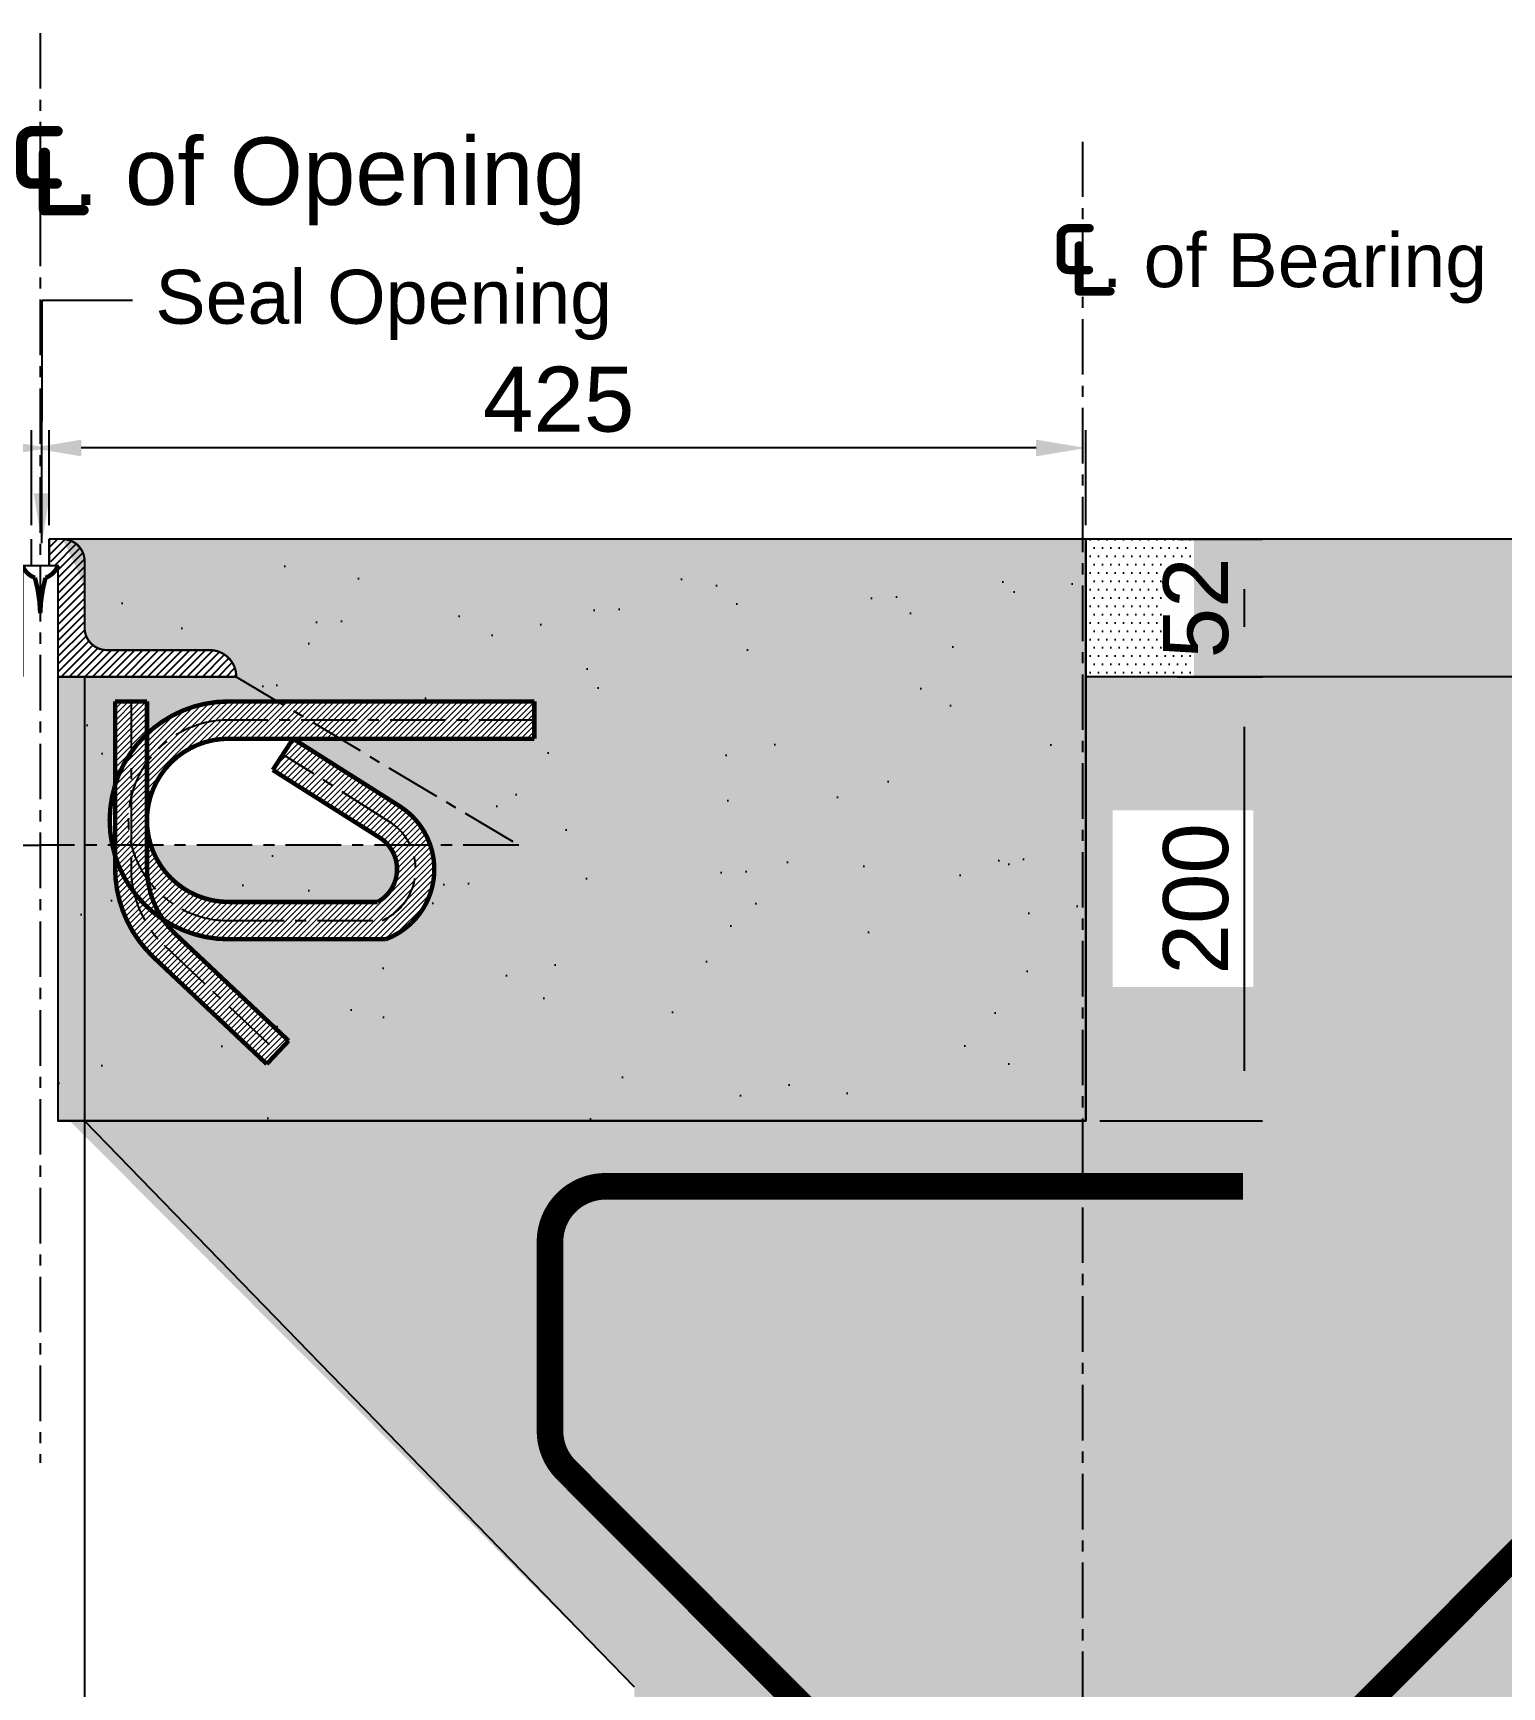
# Model space of a CAD drawing. Extents: x 25837 to 33401, y -1784 to 3293.
# Drawn here: x 31668 to 32329, y 1178 to 1923 of the extents above; entities that cross this region are included whole.
import ezdxf

# ---------------------------------------------------------------- set-up
doc = ezdxf.new("R2010")
doc.units = 0
doc.header["$LTSCALE"] = 200
doc.header["$MEASUREMENT"] = 0
doc.linetypes.add('CENTER', pattern=[2, 1.25, -0.25, 0.25, -0.25])
doc.layers.get('Defpoints').update_dxf_attribs({"linetype": 'CONTINUOUS'})
doc.layers.add('hatch', color=250, linetype='CONTINUOUS')
doc.layers.add('Line', color=6, linetype='CONTINUOUS', lineweight=25)
doc.styles.add('dimen_text', font='simplex.shx')
doc.styles.add('FRAME_TEXT', font='arial.ttf')
doc.styles.add('SWISSEL', font='swissl.ttf')
doc.dimstyles.new('dim_5', dxfattribs={"dimscale": 45, "dimtxt": 0.18, "dimasz": 0.2, "dimexe": 0.18, "dimexo": 0.14, "dimgap": 0.09, "dimtad": 1, "dimdec": 0, "dimzin": 0, "dimdsep": 46, "dimtxsty": 'dimen_text', "dimcen": 0.09, "dimclrd": 256, "dimclre": 256, "dimclrt": 7, "dimadec": 0, "dimazin": 0, "dimtfac": 1, "dimtdec": 0, "dimtofl": 0, "dimtmove": 0, "dimatfit": 3, "dimfxl": 1, "dimtolj": 1, "dimtzin": 0, "dimarcsym": 0})
pattern_1 = [(0, (628.5868874987464, 0), (1.875, 3.75), [0, -3.75])]
pattern_2 = [(45, (628.5868874987464, 0), (-1.325825214724776, 1.325825214724777), [])]

# ---------------------------------------------------------------- blocks, each defined once
blk = doc.blocks.new('*D10')
at = {"layer": 'Defpoints', "color": 0, "transparency": 16777216}
for p in [(31674.73900509428, 1736.166707932774), (31199.73900509428, 1695.16478375145), (31674.73900509428, 1695.16478375145)]:
    blk.add_point(p, dxfattribs=at)
at = {"layer": 'hatch', "lineweight": -2, "transparency": 16777216}
for p, q in [((31199.73900509428, 1701.46478375145), (31199.73900509428, 1744.266707932774)), ((31674.73900509428, 1701.46478375145), (31674.73900509428, 1744.266707932774)), ((31222.23900509428, 1736.166707932774), (31652.23900509428, 1736.166707932774))]:
    blk.add_line(p, q, dxfattribs=at)
at = {"layer": 'hatch', "transparency": 16777216}
for points in [[(31222.23900509428, 1739.916707932774), (31222.23900509428, 1732.416707932774), (31199.73900509428, 1736.166707932774)], [(31652.23900509428, 1739.916707932774), (31652.23900509428, 1732.416707932774), (31674.73900509428, 1736.166707932774)]]:
    blk.add_solid(points, dxfattribs=at)
at = {"layer": 'hatch', "color": 7, "transparency": 16777216, "insert": (31437.23900509428, 1757.94878532585), "char_height": 29.25, "attachment_point": 5, "style": 'SWISSEL'}
blk.add_mtext('\\A1;425', dxfattribs=at)
blk = doc.blocks.new('*D15')
at = {"layer": 'Defpoints', "color": 0, "transparency": 16777216}
for p in [(32176.63311550198, 1633.16478375145), (32213.08591590598, 1633.16478375145), (32141.73900509428, 1433.16478375145)]:
    blk.add_point(p, dxfattribs=at)
at = {"layer": 'hatch', "lineweight": -2, "transparency": 16777216}
for p, q in [((32182.93311550198, 1633.16478375145), (32221.18591590597, 1633.16478375145)), ((32213.08591590598, 1455.66478375145), (32213.08591590598, 1610.66478375145)), ((32148.03900509428, 1433.16478375145), (32221.18591590597, 1433.16478375145))]:
    blk.add_line(p, q, dxfattribs=at)
at = {"layer": 'hatch', "transparency": 16777216}
for points in [[(32209.33591590598, 1610.66478375145), (32216.83591590598, 1610.66478375145), (32213.08591590598, 1633.16478375145)], [(32209.33591590598, 1455.66478375145), (32216.83591590598, 1455.66478375145), (32213.08591590598, 1433.16478375145)]]:
    blk.add_solid(points, dxfattribs=at)
at = {"layer": 'hatch', "color": 7, "transparency": 16777216, "insert": (32191.3038385129, 1533.164783751455), "char_height": 29.25, "attachment_point": 5, "rotation": 90, "style": 'SWISSEL'}
blk.add_mtext('\\A1;200', dxfattribs=at)
blk = doc.blocks.new('*D16')
at = {"layer": 'Defpoints', "color": 0, "transparency": 16777216}
for p in [(32176.63311550199, 1695.164783751451), (32213.08591590602, 1695.164783751451), (32176.63311550199, 1633.164783751451)]:
    blk.add_point(p, dxfattribs=at)
at = {"layer": 'hatch', "lineweight": -2, "transparency": 16777216}
for p, q in [((32182.93311550199, 1695.164783751451), (32221.18591590602, 1695.164783751451)), ((32213.08591590602, 1655.664783751451), (32213.08591590602, 1672.664783751451)), ((32182.93311550199, 1633.164783751451), (32221.18591590602, 1633.164783751451))]:
    blk.add_line(p, q, dxfattribs=at)
at = {"layer": 'hatch', "transparency": 16777216}
for points in [[(32209.33591590602, 1672.664783751451), (32216.83591590602, 1672.664783751451), (32213.08591590602, 1695.164783751451)], [(32209.33591590602, 1655.664783751451), (32216.83591590602, 1655.664783751451), (32213.08591590602, 1633.164783751451)]]:
    blk.add_solid(points, dxfattribs=at)
at = {"layer": 'hatch', "color": 7, "transparency": 16777216, "insert": (32191.30383851294, 1664.164783751442), "char_height": 29.25, "attachment_point": 5, "rotation": 90, "style": 'SWISSEL'}
blk.add_mtext('\\A1;52', dxfattribs=at)
blk = doc.blocks.new('*D12')
at = {"layer": 'Defpoints', "color": 0, "transparency": 16777216}
for p in [(31666.73900509428, 1736.166707932774), (31666.73900509428, 1695.16478375145), (32141.73900509428, 1695.16478375145)]:
    blk.add_point(p, dxfattribs=at)
at = {"layer": 'hatch', "lineweight": -2, "transparency": 16777216}
for p, q in [((31666.73900509428, 1701.46478375145), (31666.73900509428, 1744.266707932774)), ((32141.73900509428, 1701.46478375145), (32141.73900509428, 1744.266707932774)), ((32119.23900509428, 1736.166707932774), (31689.23900509428, 1736.166707932774))]:
    blk.add_line(p, q, dxfattribs=at)
at = {"layer": 'hatch', "transparency": 16777216}
for points in [[(31689.23900509428, 1739.916707932774), (31689.23900509428, 1732.416707932774), (31666.73900509428, 1736.166707932774)], [(32119.23900509428, 1739.916707932774), (32119.23900509428, 1732.416707932774), (32141.73900509428, 1736.166707932774)]]:
    blk.add_solid(points, dxfattribs=at)
at = {"layer": 'hatch', "color": 7, "transparency": 16777216, "insert": (31904.23900509428, 1757.94878532585), "char_height": 29.25, "attachment_point": 5, "style": 'SWISSEL'}
blk.add_mtext('\\A1;425', dxfattribs=at)

msp = doc.modelspace()

# ---------------------------------------------------------------- hatches: boundary and pattern name
at = {"layer": 'hatch'}
h = msp.add_hatch(dxfattribs=at)
h.set_pattern_fill('ANSI31', color=256, scale=20)
h.set_pattern_definition([(45, (1260.708429833296, 0), (-1.767766952966369, 1.767766952966369), [])])
edge = h.paths.add_edge_path()
edge.add_line((31678.73900509428, 1683.16478375145), (31675.70084885119, 1683.16478375145))
edge.add_line((31675.70084885119, 1683.16478375145), (31674.73900509428, 1695.16478375145))
edge.add_line((31674.73900509428, 1695.16478375145), (31680.73900509428, 1695.16478375145))
edge.add_arc((31680.73900509428, 1685.164783751447), 10.00000000000364, 2.091837814077735e-11, 89.99999999997908, ccw=False)
edge.add_line((31690.73900509428, 1685.16478375145), (31690.73900509428, 1655.16478375145))
edge.add_arc((31700.73900509428, 1655.16478375145), 10, 180, 270)
edge.add_line((31700.73900509428, 1645.16478375145), (31747.0511864514, 1645.16478375145))
edge.add_arc((31747.0511864514, 1633.16478375145), 12, 0, 90, ccw=False)
edge.add_line((31759.0511864514, 1633.16478375145), (31678.73900509428, 1633.16478375145))
edge.add_line((31678.73900509428, 1633.16478375145), (31678.73900509428, 1683.16478375145))
h.paths.add_polyline_path([(31674.73900509428, 1683.16478375145), (31674.73900509428, 1695.16478375145), (31674.58481299867, 1683.16478375145), (31678.58481299867, 1683.16478375145)])
h = msp.add_hatch(dxfattribs=at)
h.set_pattern_fill('DOTS', color=256, scale=60)
h.set_pattern_definition(pattern_1)
h.paths.add_polyline_path([(32141.73900509428, 1695.16478375145), (32190.31856998057, 1695.16478375145), (32190.31856998057, 1633.16478375145), (32141.73900509428, 1633.16478375145)])
h = msp.add_hatch(dxfattribs=at)
h.set_pattern_fill('DOTS', color=256, scale=60)
h.set_pattern_definition(pattern_1)
h.paths.add_polyline_path([(32190.31856998057, 1695.16478375145), (32893.3004054082, 1695.16478375145), (32893.3004054082, 1633.16478375145), (32190.31856998057, 1633.16478375145)])
at = {"layer": 'Line'}
h = msp.add_hatch(dxfattribs=at)
h.set_pattern_fill('AR-CONC', color=256, scale=3)
h.set_pattern_definition([(49.99999999999999, (1260.708429833296, 0), (21.5178054780226, -1.882564049477853), [2.25, -24.75]), (355, (1260.708429833296, 0), (-4.16254000839, 22.56576401100035), [1.8, -19.8]), (100.45144446, (1262.501580263296, -0.15688032), (17.35526540181336, 20.68319972905888), [1.912205759999999, -21.03426335999999]), (46.18420000000002, (1260.708429833296, 6), (32.01723992014717, -4.965578423792296), [3.374999999999999, -37.12499999999998]), (96.63563549, (1263.376532183296, 5.586200789999999), (28.03985837022685, 29.22355802323651), [2.86831026, -31.55141279999999]), (351.1841639899999, (1260.708429833296, 6), (28.03985835164319, 29.2235580080997), [2.7, -29.70000003]), (21, (1263.708429833296, 4.5), (17.90721156355385, -12.07856671996016), [2.25, -24.75]), (326.0000000000001, (1263.708429833296, 4.5), (7.299459957647452, 21.75450135140559), [1.8, -19.8]), (71.45144474, (1265.200697453296, 3.49345278), (25.20667130189914, 9.675934584190614), [1.9122057, -21.03426336]), (37.50000000000001, (1260.708429833296, 0), (0.3647956595187201, 9.986815614939346), [0, -19.56, 0, -20.1, 0, -19.875]), (7.499999999999999, (1260.708429833296, 0), (7.892086123264458, 11.83235135647081), [0, -11.46, 0, -19.11, 0, -7.574999999999999]), (327.5, (1254.018429833296, 0), (16.01467308517227, -0.6766461520313927), [0, -7.5, 0, -23.4, 0, -31.05]), (317.5, (1251.018429833296, 0), (17.49558508027159, 3.003149469969532), [0, -9.75, 0, -15.54, 0, -22.05])])
edge = h.paths.add_edge_path()
edge.add_line((31805.8673647068, 1605.247607864916), (31893.29220954164, 1605.247607864916))
edge.add_line((31893.29220954164, 1605.247607864916), (31893.29220954164, 1622.036208471709))
edge.add_line((31893.29220954164, 1622.036208471709), (31777.71343818283, 1622.036208471709))
edge.add_line((31777.71343818283, 1622.036208471709), (31759.0511864514, 1633.16478375145))
edge.add_arc((31747.0511864514, 1633.16478375145), 12, 0, 90)
edge.add_line((31747.0511864514, 1645.16478375145), (31700.73900509428, 1645.16478375145))
edge.add_arc((31700.73900509428, 1655.16478375145), 10, 180, 270, ccw=False)
edge.add_line((31690.73900509428, 1655.16478375145), (31690.73900509428, 1673.16478375145))
edge.add_arc((31464.35261067624, 1583.534604470521), 243.4838159211698, 21.59944534524067, 27.28846421559242)
edge.add_line((31680.73900509428, 1695.16478375145), (32141.73900509428, 1695.16478375145))
edge.add_line((32141.73900509428, 1695.16478375145), (32141.73900509428, 1433.16478375145))
edge.add_line((32141.73900509428, 1433.16478375145), (31690.73900509428, 1433.16478375145))
edge.add_line((31690.73900509428, 1433.16478375145), (31690.73900509428, 1557.327413854979))
edge.add_line((31690.73900509428, 1557.327413854979), (31703.20219285371, 1557.327413854979))
edge.add_arc((31755.56459938479, 1568.495961280295), 53.54024719140575, 192.0403780282775, 197.3005857682739)
edge.add_line((31704.44663294847, 1552.573914403949), (31704.44663294847, 1547.108952183683))
edge.add_arc((31759.88520270653, 1547.108952183682), 55.43856975805829, 179.9999999999993, 226.3238678921424)
edge.add_line((31721.60036965645, 1507.012735714463), (31772.75397062428, 1458.765569860666))
edge.add_line((31772.75397062428, 1458.765569860666), (31782.61124919894, 1469.216656176592))
edge.add_line((31782.61124919894, 1469.216656176592), (31731.49205250162, 1517.43137253487))
edge.add_arc((31759.88520270653, 1547.10895218369), 41.07224990636634, 214.5338357911214, 226.2670822102839, ccw=False)
edge.add_arc((31755.56459938478, 1568.495961280301), 53.5402471914057, 236.546794335858, 270.0000000000039)
edge.add_line((31755.56459938479, 1514.955714088894), (31826.32420149574, 1514.955714088894))
edge.add_arc((31814.60627710703, 1546.477572057417), 33.62941096372807, 290.3920962065481, 378.822023816079)
edge.add_line((31846.43736591554, 1557.327413854979), (31886.22794107459, 1557.327413854979))
edge.add_line((31886.22794107459, 1557.327413854979), (31805.8673647068, 1605.247607864916))
h.paths.add_polyline_path([(31678.73900509428, 1633.16478375145), (31690.73900509428, 1633.16478375145), (31690.73900509428, 1557.327413854979), (31678.73900509428, 1557.327413854979)])
h.paths.add_polyline_path([(31678.73900509428, 1557.327413854979), (31690.73900509428, 1557.327413854979), (31690.73900509428, 1433.16478375145), (31678.73900509428, 1433.16478375145)])
edge = h.paths.add_edge_path(flags=17)
edge.add_line((31690.73900509428, 1633.16478375145), (31759.0511864514, 1633.16478375145))
edge.add_line((31759.0511864514, 1633.16478375145), (31777.71343818283, 1622.036208471709))
edge.add_line((31777.71343818283, 1622.036208471709), (31755.56459938479, 1622.036208471709))
edge.add_arc((31755.56459938479, 1568.495961280301), 53.54024719140762, 90, 133.3481942159507)
edge.add_line((31718.81295280017, 1607.430194836858), (31718.81295280017, 1622.014538143572))
edge.add_line((31718.81295280017, 1622.014538143572), (31704.44663294847, 1622.014538143572))
edge.add_line((31704.44663294847, 1622.014538143572), (31704.44663294847, 1584.418008156654))
edge.add_arc((31755.56459938479, 1568.495961280302), 53.54024719140734, 162.6994142317208, 192.0403780282849)
edge.add_line((31703.20219285371, 1557.327413854979), (31690.73900509428, 1557.327413854979))
edge.add_line((31690.73900509428, 1557.327413854979), (31690.73900509428, 1633.16478375145))
edge = h.paths.add_edge_path(flags=17)
edge.add_line((31720.55107235467, 1557.327413854979), (31827.48625484172, 1557.327413854979))
edge.add_arc((31814.60627710703, 1546.477572057416), 16.84081035693553, -61.02775085659158, 40.110132352128176, ccw=False)
edge.add_line((31822.7637289758, 1531.744314695687), (31755.56459938479, 1531.744314695687))
edge.add_arc((31755.56459938479, 1568.495961280302), 36.7516465846154, 197.6915426439262, 270, ccw=False)
edge = h.paths.add_edge_path(flags=17)
edge.add_line((31832.25660980666, 1575.102788866372), (31784.63708845421, 1605.247607864916))
edge.add_line((31784.63708845421, 1605.247607864916), (31805.8673647068, 1605.247607864916))
edge.add_line((31805.8673647068, 1605.247607864916), (31886.22794107459, 1557.327413854979))
edge.add_line((31886.22794107459, 1557.327413854979), (31846.43736591554, 1557.327413854979))
edge.add_arc((31814.60627710703, 1546.477572057413), 33.6294109637272, 18.82202381608684, 58.34198151351933)
h = msp.add_hatch(dxfattribs=at)
h.set_pattern_fill('AR-SAND', color=256, scale=45, angle=45)
h.set_pattern_definition([(82.50000000000001, (1260.708429833296, 0), (-63.31559327593393, 59.30672051392244), [0, -68.39999999999996, 0, -76.49999999999996, 0, -73.12499999999996]), (52.49999999999999, (1260.708429833296, 0), (-33.48618798339388, 146.1140878366655), [0, -36.9, 0, -61.65000000000001, 0, -23.625]), (12.5, (1221.57006949462, -39.1383603386754), (98.91131728006336, 99.27145724186104), [0, -22.5, 0, -81, 0, -105.75]), (2.499999999999997, (1221.57006949462, -39.1383603386754), (67.72689735982281, 123.5818282880296), [0, -11.25, 0, -53.09999999999999, 0, -60.75000000000001])])
h.paths.add_polyline_path([(31805.8673647068, 1605.247607864916), (31893.29220954164, 1605.247607864916), (31893.29220954164, 1622.036208471709), (31777.71343818283, 1622.036208471709), (31759.0511864514, 1633.16478375145, 0.4142135623730951), (31747.0511864514, 1645.16478375145), (31700.73900509428, 1645.16478375145, -0.4142135623730951), (31690.73900509428, 1655.16478375145), (31690.73900509428, 1673.16478375145, 0.4142135623730951), (31680.73900509428, 1683.16478375145), (32141.73900509428, 1683.16478375145), (32141.73900509428, 1433.16478375145), (31690.73900509428, 1433.16478375145), (31690.73900509428, 1557.327413854979), (31703.20219285371, 1557.327413854979, 0.02295601727019596), (31704.44663294847, 1552.573914403949), (31704.44663294847, 1547.108952183683, 0.204924357781227), (31721.60036965645, 1507.012735714463), (31772.75397062428, 1458.765569860666), (31782.61124919894, 1469.216656176592), (31731.49205250162, 1517.431372534869, -0.05124072104915151), (31726.05023004685, 1523.825388506929, 0.1470127365721022), (31755.56459938479, 1514.955714088894), (31826.32420149574, 1514.955714088894, 0.4062100153958056), (31846.43736591554, 1557.327413854979), (31886.22794107459, 1557.327413854979)])
h.paths.add_polyline_path([(31784.63708845421, 1605.247607864916), (31805.8673647068, 1605.247607864916), (31886.22794107459, 1557.327413854979), (31846.43736591554, 1557.327413854979, 0.1741680722162454), (31832.25660980666, 1575.102788866372)], flags=17)
h.paths.add_polyline_path([(31720.55107235467, 1557.327413854979), (31827.48625484172, 1557.327413854979, -0.4723662802056775), (31822.7637289758, 1531.744314695687), (31755.56459938479, 1531.744314695687, -0.3264083375949519)], flags=17)
h.paths.add_polyline_path([(31690.73900509428, 1633.16478375145), (31759.0511864514, 1633.16478375145), (31777.71343818283, 1622.036208471709), (31755.56459938479, 1622.036208471709, 0.1914304343567227), (31718.81295280017, 1607.430194836858), (31718.81295280017, 1622.014538143572), (31704.44663294847, 1622.014538143572), (31704.44663294847, 1584.418008156654, 0.1287281679221235), (31703.20219285371, 1557.327413854979), (31690.73900509428, 1557.327413854979)], flags=17)
h.paths.add_polyline_path([(31678.73900509428, 1633.16478375145), (31690.73900509428, 1633.16478375145), (31690.73900509428, 1557.327413854979), (31678.73900509428, 1557.327413854979)])
h.paths.add_polyline_path([(31678.73900509428, 1557.327413854979), (31690.73900509428, 1557.327413854979), (31690.73900509428, 1433.16478375145), (31678.73900509428, 1433.16478375145)])
h = msp.add_hatch(dxfattribs=at)
h.set_pattern_fill('AR-CONC', color=256, scale=8)
h.set_pattern_definition([(49.99999999999999, (578.5868874987464, 0), (57.38081460806028, -5.020170798607609), [6, -66]), (355, (578.5868874987464, 0), (-11.10010668904, 60.17537069600095), [4.8, -52.8]), (100.45144446, (583.3686219787463, -0.41834752), (46.28070773816896, 55.15519927749035), [5.099215359999997, -56.09136895999998]), (46.18420000000002, (578.5868874987464, 16), (85.37930645372579, -13.24154246344612), [8.999999999999995, -98.99999999999996]), (96.63563549, (585.7018270987463, 14.89653544), (74.77295565393827, 77.92948806196404), [7.64882736, -84.13710079999998]), (351.1841639899999, (578.5868874987464, 16), (74.77295560438185, 77.92948802159921), [7.2, -79.20000008]), (21, (586.5868874987464, 12), (47.75256416947693, -32.20951125322711), [6, -66]), (326.0000000000001, (586.5868874987464, 12), (19.46522655372654, 58.01200360374824), [4.8, -52.8]), (71.45144474, (590.5662678187464, 9.31587408), (67.21779013839769, 25.80249222450831), [5.099215200000001, -56.09136896]), (37.50000000000001, (578.5868874987464, 0), (0.9727884253832535, 26.63150830650492), [0, -52.16, 0, -53.6, 0, -53]), (7.499999999999999, (578.5868874987464, 0), (21.04556299537189, 31.55293695058882), [0, -30.56, 0, -50.96, 0, -20.2]), (327.5, (560.7468874987463, 0), (42.70579489379272, -1.80438973875038), [0, -20, 0, -62.4, 0, -82.8]), (317.5, (552.7468874987463, 0), (46.6548935473909, 8.008398586585418), [0, -26, 0, -41.44, 0, -58.8])])
h.paths.add_polyline_path([(32140.31856998057, 1633.16478375145), (32893.3004054082, 1633.16478375145), (32893.3004054082, 1587.801283514906), (32937.96945083201, 1587.801283514906), (32857.2977730826, 1555.185026646795), (32893.15741370104, 1555.185026646795), (32893.15741370104, 1433.16478375145), (32596.61988714624, 1433.16478375145), (32342.37424443576, 1178.26607483644), (32342.37424443576, 681.696807518394), (32172.93401526128, 681.6968075183942), (32172.93401526128, 724.0233392924237), (32140.31856998057, 672.7286405381453)])
edge = h.paths.add_edge_path(flags=17)
edge.add_arc((31925.33070945447, 1293.608714690972), 24.99999999999643, 179.9999999999938, 224.9265082355872, ccw=False)
edge.add_line((31900.33070945448, 1293.608714690974), (31900.33070945448, 1378.696290200554))
edge.add_arc((31925.33070945448, 1378.696290200554), 25, 90, 180, ccw=False)
edge.add_line((31925.33070945448, 1403.696290200554), (32140.31856998057, 1403.696290200554))
edge.add_line((32140.31856998057, 1403.696290200554), (32140.31856998057, 1042.66785137748))
edge.add_line((32140.31856998057, 1042.66785137748), (31907.63037979908, 1275.953734371232))
edge = h.paths.add_edge_path()
edge.add_line((32091.73900509428, 1633.16478375145), (32140.31856998057, 1633.16478375145))
edge.add_line((32140.31856998057, 1633.16478375145), (32140.31856998057, 1403.696290200554))
edge.add_line((32140.31856998057, 1403.696290200554), (31925.33070945448, 1403.696290200554))
edge.add_arc((31925.33070945448, 1378.696290200554), 25, 90, 180)
edge.add_line((31900.33070945448, 1378.696290200554), (31900.33070945448, 1293.608714690974))
edge.add_arc((31925.33070945447, 1293.608714690972), 24.99999999999636, 179.9999999999938, 224.9265082355872)
edge.add_line((31907.63037979908, 1275.953734371232), (32140.31856998057, 1042.66785137748))
edge.add_line((32140.31856998057, 1042.66785137748), (32140.31856998057, 672.7286405381452))
edge.add_line((32140.31856998057, 672.7286405381452), (32118.9134317223, 639.0645249848714))
edge.add_line((32118.9134317223, 639.0645249848714), (32118.9134317223, 681.5439438523391))
edge.add_line((32118.9134317223, 681.5439438523391), (31938.26289552537, 681.543943852339))
edge.add_line((31938.26289552537, 681.543943852339), (31938.26289552537, 1178.266074836436))
edge.add_line((31938.26289552537, 1178.266074836436), (31684.01725281489, 1433.16478375145))
edge.add_line((31684.01725281489, 1433.16478375145), (32091.73900509428, 1433.16478375145))
edge.add_line((32091.73900509428, 1433.16478375145), (32091.73900509428, 1633.16478375145))
h.paths.add_polyline_path([(32153.7464301626, 1493.444951775895), (32153.7464301626, 1573.003760329866), (32217.1214301626, 1573.003760329866), (32217.1214301626, 1493.444951775895)], flags=16)
h.paths.add_polyline_path([(32731.86423001843, 1493.444951775895), (32731.86423001843, 1573.003760329866), (32795.23923001843, 1573.003760329866), (32795.23923001843, 1493.444951775895)], flags=16)
at = {"layer": 'Line', "lineweight": 9}
h = msp.add_hatch(dxfattribs=at)
h.set_pattern_fill('ANSI31', color=8, scale=15)
h.set_pattern_definition(pattern_2)
h.paths.add_polyline_path([(31777.71343818283, 1622.036208471709), (31893.29220954164, 1622.036208471709), (31893.29220954164, 1613.641908168311), (31791.79040144482, 1613.641908168311)])
h.paths.add_polyline_path([(31791.79040144482, 1613.641908168311), (31893.29220954164, 1613.641908168311), (31893.29220954164, 1605.247607864916), (31805.8673647068, 1605.247607864916)])
h.paths.add_polyline_path([(31755.56459938479, 1622.036208471709), (31777.71343818283, 1622.036208471709), (31791.79040144482, 1613.641908168311), (31755.56459938479, 1613.641908168311, 0.2423634595415697), (31718.81295280017, 1594.715667490219), (31718.81295280017, 1607.430194836858, -0.1914304343567227)])
h.paths.add_polyline_path([(31755.56459938479, 1613.641908168311), (31791.79040144482, 1613.641908168311), (31805.8673647068, 1605.247607864916), (31755.56459938479, 1605.247607864916, 0.414213562373095), (31718.81295280017, 1568.495961280301), (31718.81295280017, 1594.715667490221, -0.2423634595415603)])
h.paths.add_polyline_path([(31711.62979287432, 1599.094831295464, -0.05151572692968968), (31718.81295280017, 1607.430194836858), (31718.81295280017, 1594.715667490219, 0.09718599788854622), (31711.62979287432, 1578.88293857414)])
h.paths.add_polyline_path([(31704.44663294847, 1584.418008156654, -0.076748792605379), (31711.62979287432, 1599.094831295464), (31711.62979287432, 1578.88293857414, 0.1166018123732697), (31711.62979287432, 1558.108983986463), (31711.62979287432, 1557.327413854979), (31704.44663294847, 1557.327413854979)])
h.paths.add_polyline_path([(31718.81295280017, 1594.715667490219), (31718.81295280017, 1557.327413854979), (31711.82194207155, 1557.327413854979, -0.004456986845413275), (31711.62979287432, 1558.108983986463), (31711.62979287432, 1578.88293857414, -0.09718599788854629)])
h.paths.add_polyline_path([(31704.44663294847, 1552.573914403949), (31704.44663294847, 1557.327413854979), (31711.62979287432, 1557.327413854979), (31711.62979287432, 1547.108952183683, 0.05724678551238398), (31712.88668013826, 1536.167130832781, -0.08680107735542497)])
h.paths.add_polyline_path([(31711.62979287432, 1557.327413854979), (31711.82194207155, 1557.327413854979, 0.09597370130570139), (31719.15753105519, 1541.799858642291, 0.1188306671860804), (31726.05023004685, 1523.825388506929, -0.08486267280563053), (31712.88668013826, 1536.167130832784, -0.05724678551233423), (31711.62979287432, 1547.108952183677)])
h.paths.add_polyline_path([(31712.88668013826, 1536.167130832781, 0.08486267280561335), (31726.05023004685, 1523.825388506929, 0.05124072104915143), (31731.49205250162, 1517.431372534869), (31782.61124919894, 1469.216656176592), (31777.68260991161, 1463.991113018629), (31726.54556822002, 1512.222660457842, -0.1458528501598171)])
h.paths.add_polyline_path([(31704.44663294847, 1547.108952183682), (31704.44663294847, 1552.573914403949, 0.08680107735540774), (31712.88668013826, 1536.167130832784, 0.1458528501599786), (31726.54556822004, 1512.222660457824), (31777.68260991161, 1463.991113018629), (31772.75397062428, 1458.765569860666), (31721.60036965644, 1507.012735714465, -0.2049243577812079)])
h = msp.add_hatch(dxfattribs=at)
h.set_pattern_fill('ANSI31', color=8, scale=15)
h.set_pattern_definition(pattern_2)
h.paths.add_polyline_path([(31711.62979287432, 1622.014538143572), (31718.81295280017, 1622.014538143572), (31718.81295280017, 1607.430194836858, 0.05151572692968965), (31711.62979287432, 1599.094831295464)])
h.paths.add_polyline_path([(31704.44663294847, 1622.014538143572), (31711.62979287432, 1622.014538143572), (31711.62979287432, 1599.094831295464, 0.07674879260537891), (31704.44663294847, 1584.418008156654)])
h = msp.add_hatch(dxfattribs=at)
h.set_pattern_fill('ANSI31', color=8, scale=15)
h.set_pattern_definition(pattern_2)
h.paths.add_polyline_path([(31711.82194207155, 1557.327413854979), (31718.81295280017, 1557.327413854979), (31718.81295280017, 1547.108952183684, 0.0324175996133989), (31719.15753105519, 1541.799858642291, -0.09597370130570135)])
h.paths.add_polyline_path([(31719.15753105519, 1541.799858642296, -0.03241759961324187), (31718.81295280017, 1547.108952183662), (31718.81295280017, 1557.327413854979), (31720.55107235467, 1557.327413854979, 0.3264083375949519), (31755.56459938479, 1531.744314695687), (31822.7637289758, 1531.744314695687, 0.4723662802056778), (31827.48625484172, 1557.327413854979), (31837.38986205337, 1557.327413854979, -0.4238655802019703), (31824.70216173818, 1523.350014392292), (31755.56459938479, 1523.350014392292, -0.2389190514532906)])
h.paths.add_polyline_path([(31719.15753105519, 1541.799858642291, 0.2389190514532576), (31755.56459938479, 1523.350014392292), (31824.70216173818, 1523.350014392292, 0.4238655802019704), (31837.38986205337, 1557.327413854979), (31846.43736591554, 1557.327413854979, -0.4062100153958055), (31826.32420149574, 1514.955714088894), (31755.56459938479, 1514.955714088894, -0.1470127365721021), (31726.05023004685, 1523.825388506929, -0.1188306671860806)])
h.paths.add_polyline_path([(31780.05846126812, 1598.211168163394), (31784.63708845421, 1605.247607864916), (31832.25660980666, 1575.102788866372, -0.1741680722162504), (31846.43736591554, 1557.327413854979), (31837.38986205337, 1557.327413854979, 0.1449135550841047), (31827.81165384549, 1567.981730614177)])
h.paths.add_polyline_path([(31775.47983408203, 1591.174728461878), (31780.05846126812, 1598.211168163393), (31827.81165384548, 1567.981730614184, -0.1449135550842499), (31837.38986205337, 1557.327413854979), (31827.48625484172, 1557.327413854979, 0.08094832067519657), (31823.37504218155, 1560.855390130618)])

# ---------------------------------------------------------------- linework, layer by layer
at = {"layer": 'hatch', "color": 2, "linetype": 'CENTER', "ltscale": 0.1}
for p, q in [((32140.31856998057, 609.2291451877281), (32140.31856998057, 1874.096271955679)), ((32140.31856998057, 609.2291451877281), (32140.31856998057, 1874.096271955679)), ((31759.0511864514, 1633.16478375145), (31886.22794107459, 1557.327413854979)), ((31455.25006911398, 1557.327413854979), (31670.73900509428, 1557.327413854979)), ((31886.22794107459, 1557.327413854979), (31670.73900509428, 1557.327413854979))]:
    msp.add_line(p, q, dxfattribs=at)
msp.add_lwpolyline([(31670.73900509428, 1923.006753990581), (31670.73900509428, 1279.202220161091)], dxfattribs=at)
for points in [[(31711.62979287432, 1622.014538143572), (31711.62979287432, 1547.108952183684, 0.2048097162779809), (31726.54556822002, 1512.222660457842), (31777.68260991161, 1463.991113018629)], [(31893.29220954164, 1613.641908168311), (31755.56459938479, 1613.641908168311, 1), (31755.56459938479, 1523.350014392292), (31824.70216173818, 1523.350014392292, 0.6060021302029245), (31827.81165384549, 1567.981730614177), (31780.05846126812, 1598.211168163395)]]:
    msp.add_lwpolyline(points, format="xyb", dxfattribs=at)
at = {"layer": 'Line', "color": 1}
for p, q in [((31718.81295280017, 1568.495961280301), (31718.81295280017, 1622.014538143572)), ((31690.73900509428, 1433.16478375145), (31938.26289552536, 1178.26607483644))]:
    msp.add_line(p, q, dxfattribs=at)
for points, const_width in [([(31674.73900509428, 1695.16478375145), (31674.73900509428, 1683.16478375145), (31662.73900509428, 1683.16478375145), (31662.73900509428, 1633.16478375145)], 1), ([(31666.73900509428, 1695.16478375145), (31666.73900509428, 1683.16478375145), (31678.73900509428, 1683.16478375145), (31678.73900509428, 1633.16478375145)], 1), ([(31674.73900509428, 1695.16478375145), (31674.73900509428, 1683.16478375145)], 1), ([(31662.73900509428, 1683.16478375145), (31674.73900509428, 1683.16478375145)], 1), ([(31678.73900509428, 1683.16478375145), (31666.73900509428, 1683.16478375145)], 1), ([(31718.81295280017, 1622.014538143572), (31704.44663294847, 1622.014538143572)], 2), ([(31893.29220954164, 1622.036208471709), (31893.29220954164, 1605.247607864916)], 2), ([(31775.47983408203, 1591.174728461879), (31784.63708845421, 1605.247607864916)], 2), ([(31782.61124919894, 1469.216656176592), (31772.75397062428, 1458.765569860666)], 2)]:
    msp.add_lwpolyline(points, dxfattribs=dict(at, const_width=const_width))
for points, const_width in [([(31678.73900509428, 1633.16478375145), (31759.0511864514, 1633.16478375145, 0.414213562373095), (31747.0511864514, 1645.16478375145), (31700.73900509428, 1645.16478375145, -0.4142135623730951), (31690.73900509428, 1655.16478375145), (31690.73900509428, 1685.16478375145, 0.4142135623730951), (31680.73900509428, 1695.16478375145), (31674.73900509428, 1695.16478375145)], 1), ([(31662.73900509428, 1683.16478375145, 0.2122055537548572), (31668.36819337801, 1677.720018783253, -0.0610937342671555), (31670.73900509428, 1661.759237120465, -21.35222789997109)], 2), ([(31678.73900509428, 1683.16478375145, -0.2122055537548572), (31673.10981681056, 1677.720018783253, 0.0610937342671555), (31670.73900509429, 1661.759237120465, 21.35222789997109)], 2), ([(31893.29220954164, 1622.036208471709), (31755.56459938479, 1622.036208471709, 1), (31755.56459938479, 1514.955714088894), (31826.32420149574, 1514.955714088894, 0.6245653459104179), (31832.25660980666, 1575.102788866372), (31784.63708845421, 1605.247607864916)], 2), ([(31704.44663294847, 1622.014538143572), (31704.44663294847, 1547.108952183684, 0.2049243577812302), (31721.60036965645, 1507.012735714463), (31772.75397062428, 1458.765569860666)], 2), ([(31718.81295280017, 1622.014538143572), (31718.81295280017, 1547.108952183684, 0.2046661915740146), (31731.49205250162, 1517.431372534869), (31782.61124919894, 1469.216656176592)], 2), ([(31893.29220954164, 1605.247607864916), (31755.56459938479, 1605.247607864916, 1), (31755.56459938479, 1531.744314695687), (31822.7637289758, 1531.744314695687, 0.5753129916714897), (31823.37504218155, 1560.855390130619), (31775.47983408203, 1591.174728461878)], 2), ([(32840.3004054082, 1480.463506953023), (32587.36669446854, 1480.463506953023, 0.1992457445753388), (32569.66636481314, 1473.11848727276), (32000.16015155943, 902.1494160630033, 0.1985790327101868), (31992.86048121483, 884.4944357432616), (31992.86048121483, 744.8309954740536)], 12), ([(32287.7766587463, 744.8309954740536), (32287.7766587463, 884.4944357435955, 0.198579032710188), (32280.4769884017, 902.1494160633373), (31907.63037979908, 1275.953734371233, -0.1985790327101951), (31900.33070945448, 1293.608714690976), (31900.33070945448, 1378.696290200554, -0.414213562373095), (31925.33070945448, 1403.696290200554), (32212.52054161451, 1403.696290200554)], 12)]:
    msp.add_lwpolyline(points, format="xyb", dxfattribs=dict(at, const_width=const_width))
for points in [[(32893.3004054082, 1695.16478375145), (31674.73900509428, 1695.16478375145)], [(31678.73900509428, 1683.16478375145), (31678.73900509428, 1433.16478375145), (32141.73900509428, 1433.16478375145), (32141.73900509428, 1695.16478375145), (31678.73900509428, 1695.16478375145)], [(32141.73900509428, 1695.16478375145), (32141.73900509428, 1433.16478375145)], [(31678.73900509428, 1683.16478375145), (31678.73900509428, 1433.16478375145)], [(31690.73900509428, 1633.16478375145), (31690.73900509428, 685.852145650475)], [(31690.73900509428, 1633.16478375145), (31690.73900509428, 681.543943852339)], [(32893.3004054082, 1633.16478375145), (32141.73900509428, 1633.16478375145)], [(32141.73900509428, 1433.16478375145), (31678.73900509428, 1433.16478375145)]]:
    msp.add_lwpolyline(points, dxfattribs=at)

# ---------------------------------------------------------------- texts
at = {"layer": 'hatch', "color": 7, "style": 'FRAME_TEXT'}
for s, insert, char_height, width, attachment_point in [('{\\fISOCPEUR|b0|i0|c0|p34;\\H1.5432x;\\C6;℄\\fSwis721 Lt BT|b0|i0|c0|p34;\\H0.648x;. of Opening}', (31916.49436367265, 1836.482973572315), 30.375, 569.5966114312818, 9), ('{\\fISOCPEUR|b0|i0|c0|p34;\\H1.5432x;\\C6;℄\\fSwis721 Lt BT|b0|i0|c0|p34;\\H0.648x;. of Bearing}', (32322.42312583458, 1801.268786895268), 24.3, 455.6772891450254, 9), ('{\\fSwis721 Lt BT|b0|i0|c0|p34;\\C1;Seal Opening}', (31722.59577656005, 1784.775996006659), 24.3, 574.4092777772239, 7)]:
    msp.add_mtext(s, dxfattribs=dict(at, insert=insert, char_height=char_height, width=width, attachment_point=attachment_point))

# ---------------------------------------------------------------- dimensions: what is measured, and where the dimension line sits
at = {"layer": 'hatch'}
dim = msp.add_linear_dim(base=(31674.73900509428, 1736.166707932774), p1=(31199.73900509428, 1695.16478375145), p2=(31674.73900509428, 1695.16478375145), text='425', dimstyle='dim_5', override={"dimtxt": 0.65, "dimasz": 0.5, "dimgap": 0.15, "dimtxsty": 'SWISSEL', "dimfxl": 30, "dimfxlon": 1}, dxfattribs=at)
dim.commit()
dim.dimension.update_dxf_attribs({"geometry": '*D10', "text_midpoint": (31437.23900509428, 1757.94878532585)})
for base, p1, p2, angle, text, picture, middle in [((31666.73900509428, 1736.166707932774), (32141.73900509428, 1695.16478375145), (31666.73900509428, 1695.16478375145), 180, '425', '*D12', (31904.23900509428, 1757.94878532585)), ((32213.08591590602, 1695.164783751451), (32176.63311550198, 1633.16478375145), (32176.63311550198, 1695.16478375145), 90, '52', '*D16', (32191.30383851294, 1664.164783751442))]:
    dim = msp.add_linear_dim(base=base, p1=p1, p2=p2, angle=angle, text=text, dimstyle='dim_5', override={"dimtxt": 0.65, "dimasz": 0.5, "dimgap": 0.15, "dimtxsty": 'SWISSEL', "dimfxl": 30, "dimfxlon": 1}, dxfattribs=at)
    dim.commit()
    dim.dimension.update_dxf_attribs({"geometry": picture, "text_midpoint": middle})
dim = msp.add_linear_dim(base=(32213.08591590598, 1633.16478375145), p1=(32141.73900509428, 1433.16478375145), p2=(32176.63311550198, 1633.16478375145), angle=90, dimstyle='dim_5', override={"dimtxt": 0.65, "dimasz": 0.5, "dimgap": 0.15, "dimtxsty": 'SWISSEL', "dimfxl": 30, "dimfxlon": 1}, dxfattribs=at)
dim.commit()
dim.dimension.update_dxf_attribs({"geometry": '*D15', "text_midpoint": (32191.3038385129, 1533.164783751455)})

# ---------------------------------------------------------------- leaders
msp.add_leader([(31671.45923772204, 1693.256944033261), (31671.64558050942, 1802.690484903806), (31712.32042079647, 1802.690484903806)], dimstyle='dim_5', override={"dimtxt": 0.65, "dimasz": 0.5, "dimgap": 0.15, "dimtxsty": 'SWISSEL', "dimfxl": 30, "dimfxlon": 1}, dxfattribs=at)

doc.saveas('drawing.dxf')
